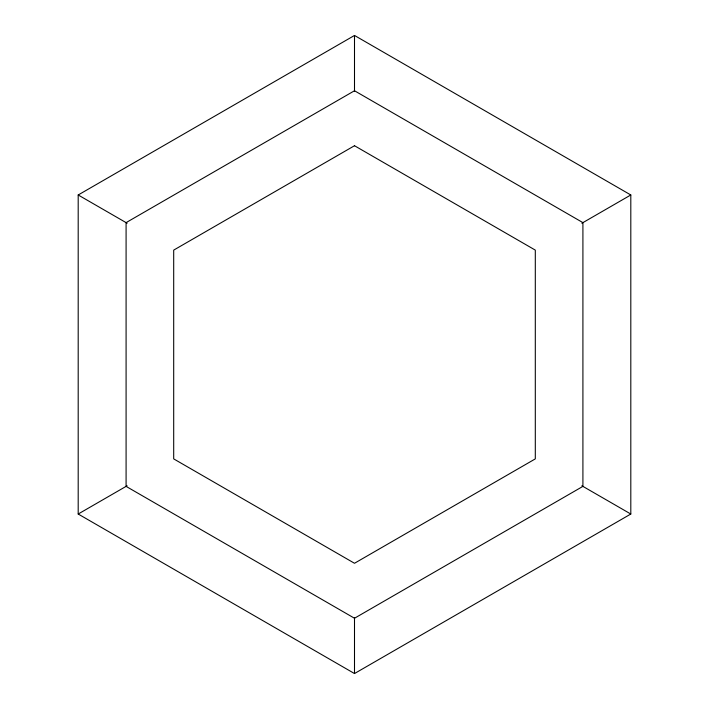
<?xml version="1.0" encoding="UTF-8"?>
<svg xmlns="http://www.w3.org/2000/svg" width="709" height="709" viewBox="0 0 709 709"><rect width="100%" height="100%" fill="white"/><g stroke="black" fill="none" stroke-linecap="round" stroke-linejoin="round"><path stroke-width="1.06" d="M78.194 194.975L354.5 35.45L630.806 194.975L630.806 514.025L354.5 673.55L78.194 514.025L78.194 194.975L127.124 223.22M78.194 514.025L127.124 485.771M581.876 223.229L630.806 194.975M581.876 485.78L630.806 514.025M354.5 35.45L354.5 91.364M354.5 617.636L354.5 673.55M354.5 90.752L126.087 222.626L126.087 486.374L354.5 618.248L582.913 486.374L582.913 222.626L354.5 90.752M354.5 145.726L173.696 250.117L173.696 458.883L354.5 563.274L535.304 458.883L535.304 250.117L354.5 145.726"/></g></svg>
